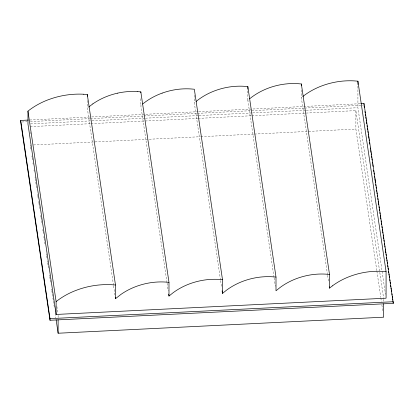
<?xml version="1.0" encoding="UTF-8"?>
<svg xmlns="http://www.w3.org/2000/svg" width="414" height="414" viewBox="0 0 414 414"><rect width="100%" height="100%" fill="white"/><g stroke="black" fill="none" stroke-linecap="round" stroke-linejoin="round"><path stroke-width="0.31" stroke-dasharray="2.07 1.55" d="M167.002 282.622L140.827 105.57L141.728 104.809M220.507 279.988L194.337 102.931L195.682 101.792M274.016 277.354L247.841 100.297L248.736 99.536M327.521 274.715L301.351 97.663L302.298 96.897M29.736 119.998L91.039 116.976M91.685 116.945L198.161 111.697M198.803 111.666L360.128 103.717M21.989 121.99L27.153 121.737M30.377 121.576L89.75 118.652M90.392 118.621L143.306 116.013M143.953 115.982L196.867 113.374M197.514 113.343L303.99 108.095M304.632 108.064L363.357 105.172M30.543 123.848L144.833 118.218M145.48 118.181L198.43 115.573M199.077 115.542L252.022 112.934M252.669 112.903L305.62 110.295M306.262 110.264L357.919 107.718L385.512 294.359M30.31 126.653L90.387 123.698M91.033 123.662L197.618 118.414M198.265 118.378L251.231 115.77M251.878 115.739L355.88 110.616L379.716 271.869M33.544 144.941L200.2 136.734M200.847 136.703L253.818 134.089M254.46 134.058L355.88 129.064L376.781 270.477M379.809 272.505L383.69 298.742M376.88 271.118L380.756 297.356M380.849 297.992L381.418 301.832M381.889 305.03L382.929 312.073M327.614 275.357L328.654 282.384M274.109 277.991L275.336 286.302M220.6 280.63L221.454 286.379M167.096 283.264L168.229 290.933M113.493 285.262L87.318 108.204L87.318 99.645M113.586 285.898L114.906 294.851M56.894 306.464L57.934 313.507M30.31 145.102L30.501 146.38M30.595 147.022L31.071 150.22M31.919 155.98L32.111 157.263M32.204 157.9L32.582 160.461M32.96 163.018L33.151 164.301M34 170.061L34.191 171.339M35.04 177.099L35.231 178.377M35.325 179.019L35.702 181.575M35.801 182.217L36.742 188.613M37.596 194.373L37.783 195.656M37.881 196.293L38.259 198.855M38.637 201.411L38.823 202.694M38.921 203.331L39.299 205.893M39.392 206.534L39.863 209.732M40.717 215.492L40.908 216.77M41.002 217.412L41.379 219.969M41.472 220.61L41.949 223.808M42.797 229.568L42.989 230.846M43.082 231.488L43.46 234.05M43.837 236.606L44.029 237.89M44.122 238.526L44.5 241.088M44.593 241.724L45.069 244.928M46.394 253.885L46.58 255.164M46.673 255.805L47.056 258.362M47.434 260.923L47.62 262.202M47.719 262.843L48.096 265.405M48.19 266.042L48.661 269.24M49.514 274.999L49.701 276.283M49.799 276.919L50.177 279.481M50.27 280.123L50.741 283.321M51.595 289.081L51.786 290.359M51.879 291.001L52.257 293.557M52.35 294.199L52.826 297.397M52.92 298.039L53.297 300.595M53.39 301.237L53.867 304.435M53.96 305.077L54.337 307.638M55.191 313.393L55.849 317.874M383.69 299.379L383.69 301.288M357.919 86.153L357.919 107.718M355.88 110.616L355.88 129.064M301.351 89.957L301.351 97.663M247.841 90.878L247.841 100.297M194.337 95.23L194.337 102.931M140.827 98.718L140.827 105.57M58.12 315.421L58.12 319.235M30.31 132.382L30.31 133.655"/><path stroke-width="0.62" d="M115.283 297.407L115.475 298.685L121.017 294.354A59.647 48.526 -8.4 0 1 136.796 286.234A61.634 50.141 -8.4 0 1 143.829 284.087L145.609 283.662A57.924 47.124 -8.4 0 1 165.357 282.043L168.984 282.353L168.984 296.046L173.099 292.745A59.771 48.624 -8.4 0 1 190.3 283.59A61.665 50.166 -8.4 0 1 197.338 281.453L199.118 281.028A57.913 47.118 -8.4 0 1 218.866 279.403L222.494 279.714L222.494 293.412L226.608 290.105A59.771 48.629 -8.4 0 1 243.81 280.956A61.702 50.197 -8.4 0 1 250.848 278.813L252.623 278.389A57.908 47.113 -8.4 0 1 272.371 276.769L275.998 277.08L275.998 290.773L280.112 287.471A59.766 48.624 -8.4 0 1 297.314 278.317A61.707 50.203 -8.4 0 1 304.352 276.179L306.127 275.755A57.908 47.113 -8.4 0 1 325.875 274.135L329.503 274.441L329.503 288.139L332.375 285.888M88.663 107.066L92.86 103.878M142.628 104.059L144.941 102.263A59.771 48.624 -8.4 0 1 162.148 93.114M196.138 101.425L198.451 99.629A59.771 48.629 -8.4 0 1 215.653 90.475A61.702 50.197 -8.4 0 1 222.691 88.337L224.466 87.913A57.908 47.113 -8.4 0 1 244.213 86.293L247.841 86.598L275.998 277.08M249.642 98.791L251.955 96.99A59.766 48.624 -8.4 0 1 269.157 87.84A61.707 50.203 -8.4 0 1 276.195 85.698L277.975 85.274A57.908 47.113 -8.4 0 1 297.723 83.654L301.351 83.964L329.503 274.441M302.769 96.514L304.223 95.411A64.082 52.133 -8.4 0 1 323.893 85.149A67.958 55.285 -8.4 0 1 331.329 82.986A64.75 52.676 -8.4 0 1 354.084 80.875L357.919 81.175L386.076 271.656L386.076 298.194L56.118 314.454L27.961 123.972L27.961 111.128A67.741 55.114 -8.4 0 1 47.864 99.893L51.615 98.568A74.096 60.284 -8.4 0 1 57.448 96.86A71.322 58.027 -8.4 0 1 83.297 94.211M117.452 93.186L115.672 93.611A61.634 50.141 -8.4 0 0 108.639 95.758A59.647 48.526 -8.4 0 0 92.855 103.873M360.775 103.686L363.999 103.526L393.3 303.343L50.001 320.26L20.7 122.052L20.7 120.443L28.442 120.06M20.7 120.443L50.001 318.645L393.3 301.728M56.133 319.794L58.12 333.234L383.69 317.191L383.69 303.829M83.292 94.221L87.318 94.511L115.475 284.987L115.475 298.685M137.2 91.566L140.827 91.872L168.984 282.353M115.475 284.987L111.449 284.703A71.322 58.027 -8.4 0 0 85.6 287.332A74.096 60.284 -8.4 0 0 79.767 289.044L76.026 290.38A67.741 55.114 -8.4 0 0 56.113 301.604M386.076 271.656L382.241 271.356A64.75 52.676 -8.4 0 0 359.481 273.457A67.958 55.285 -8.4 0 0 352.05 275.631A64.082 52.133 -8.4 0 0 332.37 285.883M364.097 105.777L364.382 107.697M364.946 111.532L365.138 112.81M365.324 114.093L365.609 116.008M365.795 117.286L365.986 118.564M366.178 119.848L366.364 121.126M366.556 122.404L366.742 123.682M367.027 125.597L367.213 126.881M367.404 128.159L367.689 130.074M367.875 131.352L368.067 132.63M368.253 133.913L368.444 135.192M368.631 136.47L368.915 138.385M369.107 139.668L369.293 140.946M369.485 142.225L369.769 144.139M370.333 147.979L370.525 149.257M370.711 150.536L370.996 152.456M371.182 153.734L371.374 155.012M371.565 156.29L371.751 157.568M371.943 158.847L372.129 160.125M372.414 162.045L372.6 163.323M372.791 164.601L373.076 166.521M373.64 170.356L373.832 171.634M374.018 172.912L374.209 174.19M374.494 176.11L374.68 177.389M374.872 178.667L375.436 182.502M375.721 184.421L375.912 185.7M376.098 186.978L376.29 188.256M376.569 190.176L376.761 191.454M376.952 192.733L377.138 194.011M377.33 195.289L377.516 196.567M377.801 198.487L377.987 199.765M378.179 201.044L378.748 204.883M379.027 206.798L379.219 208.076M379.405 209.355L379.597 210.638M379.881 212.553L380.068 213.831M380.259 215.109L380.445 216.387M380.637 217.671L380.823 218.949M381.108 220.864L381.299 222.142M381.485 223.425L381.677 224.704M381.956 226.618L382.148 227.897M382.334 229.175L382.526 230.458M382.717 231.736L382.903 233.015M383.188 234.929L383.374 236.208M383.566 237.491L383.752 238.769M383.944 240.048L384.13 241.326M384.415 243.246L384.606 244.524M384.792 245.802L384.984 247.08M385.268 248.995L385.455 250.279M385.646 251.557L385.832 252.835M386.024 254.113L386.21 255.391M386.495 257.311L386.686 258.59M386.873 259.868L387.064 261.146M387.25 262.424L387.442 263.702M387.721 265.622L387.913 266.901M388.104 268.179L388.291 269.457M388.575 271.377L388.762 272.655M388.953 273.933L389.139 275.212M389.331 276.49L389.517 277.768M389.802 279.688L389.993 280.966M390.179 282.244L390.371 283.523M390.656 285.443L390.842 286.721M391.033 287.999L391.22 289.277M391.411 290.556L391.597 291.834M391.882 293.754L392.074 295.032M392.26 296.31L392.451 297.588M392.638 298.867L392.829 300.145M393.109 302.065L393.3 303.343M329.316 286.861L329.503 288.139M222.494 279.714L194.337 89.238L190.709 88.932A57.913 47.118 -8.4 0 0 170.956 90.542L169.181 90.971A61.665 50.166 -8.4 0 0 162.148 93.119M222.116 290.856L222.494 293.412M168.7 294.131L168.984 296.046M27.961 111.128L56.118 301.609L56.118 314.454M363.999 103.526L363.999 104.602M357.919 81.175L357.919 84.492M301.351 83.964L301.351 85.677M247.841 86.598L247.841 89.17M140.827 91.872L140.827 92.731M87.318 94.511L87.318 96.219M58.12 319.872L58.12 333.234M50.001 318.645L50.001 320.26M117.447 93.176A57.924 47.124 -8.4 0 1 137.2 91.561"/></g></svg>
